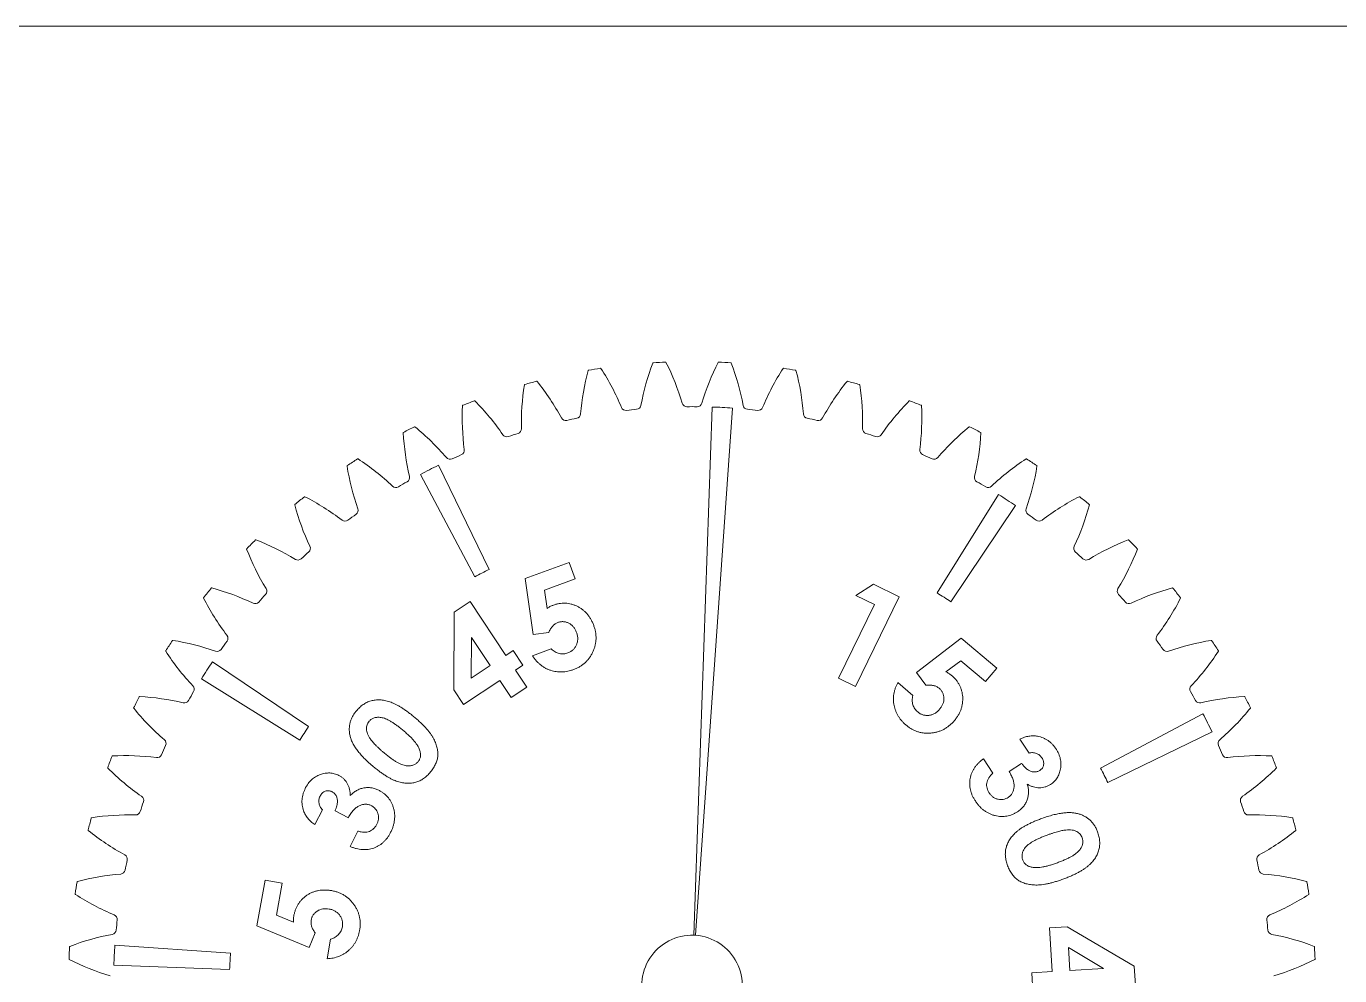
# Model space of a CAD drawing. Header units: millimetres. Extents: x 0 to 270, y 0 to 208.
# Drawn here: x 114.3 to 197.2, y 148.2 to 208.1 of the extents above; entities that cross this region are included whole.
import ezdxf

# ---------------------------------------------------------------- set-up
doc = ezdxf.new("R2010")
doc.units = ezdxf.units.MM

msp = doc.modelspace()

# ---------------------------------------------------------------- linework, layer by layer
at = {"color": 7, "linetype": 'Continuous', "lineweight": 0}
msp.add_line((8.38, 208.079), (270, 208.079), dxfattribs=at)
at = {"color": 7, "linetype": 'Continuous', "lineweight": 15}
for p, q in [((156.406, 150.725), (157.57, 184.055)), ((156.516, 150.719), (158.843, 183.988)), ((143.49, 173.806), (140.283, 180.381)), ((142.582, 173.343), (139.147, 179.802)), ((171.774, 172.323), (175.65, 178.527)), ((172.629, 171.768), (176.719, 177.833)), ((145.767, 173.234), (148.532, 174.252)), ((148.532, 174.252), (148.914, 173.216)), ((146.26, 169.692), (145.767, 173.234)), ((148.914, 173.216), (146.987, 172.508)), ((146.987, 172.508), (147.143, 171.343)), ((166.637, 172.164), (167.758, 172.874)), ((167.758, 172.874), (169.374, 172.085)), ((141.279, 171.118), (142.283, 171.783)), ((142.283, 171.783), (144.531, 168.385)), ((169.374, 172.085), (166.607, 166.413)), ((167.806, 171.594), (166.637, 172.164)), ((141.246, 166.211), (141.279, 171.118)), ((165.535, 166.936), (167.806, 171.594)), ((142.379, 169.503), (142.344, 166.937)), ((143.549, 167.735), (142.379, 169.503)), ((147.251, 169.825), (146.26, 169.692)), ((170.459, 167.294), (173.289, 169.466)), ((173.289, 169.466), (175.536, 167.567)), ((144.531, 168.385), (145.001, 168.696)), ((145.001, 168.696), (145.616, 167.768)), ((146.225, 168.354), (147.405, 168.788)), ((132.079, 163.886), (126.014, 167.977)), ((142.344, 166.937), (143.549, 167.735)), ((145.616, 167.768), (145.146, 167.457)), ((173.26, 168.049), (172.328, 167.342)), ((174.825, 166.726), (173.26, 168.049)), ((175.536, 167.567), (174.825, 166.726)), ((131.523, 163.031), (125.32, 166.907)), ((144.165, 166.806), (141.861, 165.283)), ((144.881, 165.723), (144.165, 166.806)), ((145.146, 167.457), (145.863, 166.374)), ((166.607, 166.413), (165.535, 166.936)), ((171.063, 166.499), (170.459, 167.294)), ((141.861, 165.283), (141.246, 166.211)), ((145.863, 166.374), (144.881, 165.723)), ((169.28, 166.664), (170.238, 165.855)), ((182.086, 161.265), (188.545, 164.699)), ((182.549, 160.357), (189.123, 163.564)), ((177.573, 162.216), (176.993, 163.098)), ((174.693, 161.863), (175.29, 160.955)), ((176.316, 161.049), (177.103, 161.566)), ((132.956, 158.647), (132.483, 157.704)), ((134.596, 158.142), (133.755, 158.565)), ((134.702, 156.329), (135.191, 157.301)), ((128.819, 151.312), (129.341, 154.207)), ((129.341, 154.207), (130.425, 154.012)), ((130.425, 154.012), (130.061, 151.995)), ((130.061, 151.995), (131.14, 151.542)), ((132.116, 149.948), (128.819, 151.312)), ((178.867, 151.186), (179.979, 151.255)), ((179.035, 148.43), (178.867, 151.186)), ((179.979, 151.255), (184.212, 148.773)), ((127.156, 149.59), (119.859, 150.1)), ((132.502, 150.868), (132.116, 149.948)), ((133.251, 149.241), (133.473, 150.475)), ((182.263, 148.628), (180.059, 149.941)), ((180.059, 149.941), (180.146, 148.499)), ((127.103, 148.571), (119.792, 148.827)), ((180.146, 148.499), (182.263, 148.628)), ((184.212, 148.773), (184.286, 147.571)), ((177.738, 148.351), (179.035, 148.43)), ((177.811, 147.176), (177.738, 148.351))]:
    msp.add_line(p, q, dxfattribs=at)
for centre, radius, start, end in [((168.052, 181.369), 15.24, 159.0033, 169.45776), ((153.848, 186.82), 0.0254, 93.56626, 159.0033), ((156.295, 147.552), 39.37, 92.43374, 93.56626), ((154.624, 186.861), 0.0254, 26.9967, 92.43374), ((141.067, 179.955), 15.24, 16.54224, 26.9967), ((171.522, 179.955), 15.24, 153.0033, 163.45776), ((157.966, 186.861), 0.0254, 87.56626, 153.0033), ((156.295, 147.552), 39.37, 86.43374, 87.56626), ((158.742, 186.82), 0.0254, 20.9967, 86.43374), ((144.538, 181.369), 15.24, 10.54224, 20.9967), ((164.453, 182.412), 15.24, 165.0033, 175.45776), ((149.756, 186.349), 0.0254, 99.56626, 165.0033), ((156.295, 147.552), 39.37, 98.43374, 99.56626), ((150.524, 186.471), 0.0254, 32.9967, 98.43374), ((137.764, 178.185), 15.24, 22.54224, 32.9967), ((174.826, 178.185), 15.24, 147.0033, 157.45776), ((162.065, 186.471), 0.0254, 81.56626, 147.0033), ((156.295, 147.552), 39.37, 80.43374, 81.56626), ((162.833, 186.349), 0.0254, 14.9967, 80.43374), ((148.137, 182.412), 15.24, 4.54224, 14.9967), ((160.764, 183.074), 15.24, 171.0033, 181.45776), ((145.737, 185.453), 0.0254, 105.56626, 171.0033), ((156.295, 147.552), 39.37, 104.43374, 105.56626), ((146.488, 185.655), 0.0254, 38.9967, 104.43374), ((134.663, 176.081), 15.24, 28.54224, 38.9967), ((177.926, 176.081), 15.24, 141.0033, 151.45776), ((166.102, 185.655), 0.0254, 75.56626, 141.0033), ((156.295, 147.552), 39.37, 74.43374, 75.56626), ((166.853, 185.453), 0.0254, 8.9967, 74.43374), ((151.826, 183.074), 15.24, 358.54224, 8.9967), ((157.026, 183.347), 15.24, 177.0033, 187.45776), ((141.833, 184.142), 0.0254, 111.56626, 177.0033), ((156.295, 147.552), 39.37, 110.43374, 111.56626), ((142.559, 184.421), 0.0254, 44.9967, 110.43374), ((131.8, 173.663), 15.24, 34.54224, 44.9967), ((152.769, 184.213), 0.305, 275.49279, 349.45776), ((155.969, 184.38), 0.305, 196.54224, 270.50721), ((156.621, 184.38), 0.305, 269.49279, 343.45776), ((159.82, 184.213), 0.305, 190.54224, 264.50721), ((180.79, 173.663), 15.24, 135.0033, 145.45776), ((170.031, 184.421), 0.0254, 69.56626, 135.0033), ((156.295, 147.552), 39.37, 68.43374, 69.56626), ((155.563, 183.347), 15.24, 352.54224, 2.9967), ((170.757, 184.142), 0.0254, 2.9967, 68.43374), ((148.319, 183.508), 0.305, 208.54224, 282.50721), ((156.295, 147.552), 36.525, 101.49279, 102.50721), ((148.957, 183.643), 0.305, 281.49279, 355.45776), ((152.121, 184.145), 0.305, 202.54224, 276.50721), ((156.295, 147.552), 36.525, 95.49279, 96.50721), ((156.295, 147.552), 36.525, 89.49279, 90.50721), ((156.295, 147.552), 36.525, 86, 88), ((156.295, 147.552), 36.525, 83.49279, 84.50721), ((160.469, 184.145), 0.305, 263.49279, 337.45776), ((163.633, 183.643), 0.305, 184.54224, 258.50721), ((156.295, 147.552), 36.525, 77.49279, 78.50721), ((164.271, 183.508), 0.305, 257.49279, 331.45776), ((138.087, 182.43), 0.0254, 117.56626, 183.0033), ((156.295, 147.552), 39.37, 116.43374, 117.56626), ((138.78, 182.783), 0.0254, 50.9967, 116.43374), ((129.205, 170.96), 15.24, 40.54224, 50.9967), ((145.224, 182.679), 0.305, 287.49279, 1.45776), ((167.365, 182.679), 0.305, 178.54224, 252.50721), ((183.385, 170.96), 15.24, 129.0033, 139.45776), ((173.81, 182.783), 0.0254, 63.56626, 129.0033), ((156.295, 147.552), 39.37, 62.43374, 63.56626), ((174.503, 182.43), 0.0254, 356.9967, 62.43374), ((153.281, 183.227), 15.24, 183.0033, 193.45776), ((144.604, 182.477), 0.305, 214.54224, 288.50721), ((156.295, 147.552), 36.525, 107.49279, 108.50721), ((156.295, 147.552), 36.525, 71.49279, 72.50721), ((167.986, 182.477), 0.305, 251.49279, 325.45776), ((159.309, 183.227), 15.24, 346.54224, 356.9967), ((156.295, 147.552), 39.37, 122.43374, 123.56626), ((135.193, 180.759), 0.0254, 56.9967, 122.43374), ((126.906, 168), 15.24, 46.54224, 56.9967), ((141.017, 181.064), 0.305, 220.54224, 294.50721), ((156.295, 147.552), 36.525, 113.49279, 114.50721), ((141.613, 181.329), 0.305, 293.49279, 7.45776), ((170.977, 181.329), 0.305, 172.54224, 246.50721), ((156.295, 147.552), 36.525, 65.49279, 66.50721), ((171.572, 181.064), 0.305, 245.49279, 319.45776), ((185.684, 168), 15.24, 123.0033, 133.45776), ((177.396, 180.759), 0.0254, 57.56626, 123.0033), ((156.295, 147.552), 39.37, 56.43374, 57.56626), ((134.541, 180.336), 0.0254, 123.56626, 189.0033), ((149.568, 182.717), 15.24, 189.0033, 199.45776), ((156.295, 147.552), 36.525, 116, 118), ((163.021, 182.717), 15.24, 340.54224, 350.9967), ((178.049, 180.336), 0.0254, 350.9967, 56.43374), ((156.295, 147.552), 36.525, 119.49279, 120.50721), ((138.163, 179.609), 0.305, 299.49279, 13.45776), ((174.427, 179.609), 0.305, 166.54224, 240.50721), ((156.295, 147.552), 36.525, 59.49279, 60.50721), ((156.295, 147.552), 39.37, 128.43374, 129.56626), ((131.838, 178.372), 0.0254, 62.9967, 128.43374), ((124.93, 164.816), 15.24, 52.54224, 62.9967), ((137.598, 179.283), 0.305, 226.54224, 300.50721), ((174.991, 179.283), 0.305, 239.49279, 313.45776), ((156.295, 147.552), 36.525, 56, 58), ((187.66, 164.816), 15.24, 117.0033, 127.45776), ((180.752, 178.372), 0.0254, 51.56626, 117.0033), ((156.295, 147.552), 39.37, 50.43374, 51.56626), ((131.234, 177.882), 0.0254, 129.56626, 195.0033), ((145.929, 181.821), 15.24, 195.0033, 205.45776), ((134.911, 177.539), 0.305, 305.49279, 19.45776), ((177.678, 177.539), 0.305, 160.54224, 234.50721), ((166.66, 181.821), 15.24, 334.54224, 344.9967), ((181.356, 177.882), 0.0254, 344.9967, 50.43374), ((134.384, 177.155), 0.305, 232.54224, 306.50721), ((156.295, 147.552), 36.525, 125.49279, 126.50721), ((156.295, 147.552), 36.525, 53.49279, 54.50721), ((178.206, 177.155), 0.305, 233.49279, 307.45776), ((128.2, 175.096), 0.0254, 135.56626, 201.0033), ((142.404, 180.55), 15.24, 201.0033, 211.45776), ((156.295, 147.552), 39.37, 134.43374, 135.56626), ((128.75, 175.646), 0.0254, 68.9967, 134.43374), ((123.297, 161.443), 15.24, 58.54224, 68.9967), ((131.894, 175.139), 0.305, 311.49279, 25.45776), ((180.696, 175.139), 0.305, 154.54224, 228.50721), ((189.293, 161.443), 15.24, 111.0033, 121.45776), ((170.186, 180.55), 15.24, 328.54224, 338.9967), ((183.839, 175.646), 0.0254, 45.56626, 111.0033), ((156.295, 147.552), 39.37, 44.43374, 45.56626), ((184.389, 175.096), 0.0254, 338.9967, 44.43374), ((131.409, 174.703), 0.305, 238.54224, 312.50721), ((156.295, 147.552), 36.525, 131.49279, 132.50721), ((156.295, 147.552), 36.525, 47.49279, 48.50721), ((181.18, 174.703), 0.305, 227.49279, 301.45776), ((156.295, 147.552), 29.21, 116, 118), ((156.295, 147.552), 39.37, 140.43374, 141.56626), ((125.965, 172.613), 0.0254, 74.9967, 140.43374), ((122.026, 157.917), 15.24, 64.54224, 74.9967), ((129.144, 172.437), 0.305, 317.49279, 31.45776), ((183.446, 172.437), 0.305, 148.54224, 222.50721), ((190.564, 157.917), 15.24, 105.0033, 115.45776), ((186.625, 172.613), 0.0254, 39.56626, 105.0033), ((156.295, 147.552), 39.37, 38.43374, 39.56626), ((125.475, 172.009), 0.0254, 141.56626, 207.0033), ((139.031, 178.917), 15.24, 207.0033, 217.45776), ((128.708, 171.953), 0.305, 244.54224, 318.50721), ((156.295, 147.552), 36.525, 137.49279, 138.50721), ((156.295, 147.552), 29.21, 56, 58), ((156.295, 147.552), 36.525, 41.49279, 42.50721), ((183.882, 171.953), 0.305, 221.49279, 295.45776), ((173.559, 178.917), 15.24, 322.54224, 332.9967), ((187.115, 172.009), 0.0254, 332.9967, 38.43374), ((156.295, 147.552), 39.37, 146.43374, 147.56626), ((123.511, 169.306), 0.0254, 80.9967, 146.43374), ((121.13, 154.278), 15.24, 70.54224, 80.9967), ((156.295, 147.552), 36.525, 143.49279, 144.50721), ((126.692, 169.463), 0.305, 323.49279, 37.45776), ((185.898, 169.463), 0.305, 142.54224, 216.50721), ((156.295, 147.552), 36.525, 35.49279, 36.50721), ((191.46, 154.278), 15.24, 99.0033, 109.45776), ((189.079, 169.306), 0.0254, 33.56626, 99.0033), ((156.295, 147.552), 39.37, 32.43374, 33.56626), ((123.088, 168.653), 0.0254, 147.56626, 213.0033), ((135.847, 176.941), 15.24, 213.0033, 223.45776), ((126.308, 168.935), 0.305, 250.54224, 324.50721), ((186.281, 168.935), 0.305, 215.49279, 289.45776), ((176.743, 176.941), 15.24, 316.54224, 326.9967), ((189.502, 168.653), 0.0254, 326.9967, 32.43374), ((156.295, 147.552), 36.525, 146, 148), ((156.295, 147.552), 36.525, 149.49279, 150.50721), ((124.563, 166.249), 0.305, 329.49279, 43.45776), ((188.026, 166.249), 0.305, 136.54224, 210.50721), ((156.295, 147.552), 36.525, 29.49279, 30.50721), ((121.064, 165.067), 0.0254, 153.56626, 219.0033), ((156.295, 147.552), 39.37, 152.43374, 153.56626), ((132.887, 174.642), 15.24, 219.0033, 229.45776), ((121.417, 165.76), 0.0254, 86.9967, 152.43374), ((120.62, 150.566), 15.24, 76.54224, 86.9967), ((124.237, 165.684), 0.305, 256.54224, 330.50721), ((188.352, 165.684), 0.305, 209.49279, 283.45776), ((191.97, 150.566), 15.24, 93.0033, 103.45776), ((179.703, 174.642), 15.24, 310.54224, 320.9967), ((191.173, 165.76), 0.0254, 27.56626, 93.0033), ((156.295, 147.552), 39.37, 26.43374, 27.56626), ((191.526, 165.067), 0.0254, 320.9967, 26.43374), ((156.295, 147.552), 36.525, 26, 28), ((156.295, 147.552), 29.21, 146, 148), ((156.295, 147.552), 36.525, 155.49279, 156.50721), ((122.783, 162.829), 0.305, 335.49279, 49.45776), ((189.807, 162.829), 0.305, 130.54224, 204.50721), ((156.295, 147.552), 36.525, 23.49279, 24.50721), ((156.295, 147.552), 39.37, 158.43374, 159.56626), ((119.705, 162.014), 0.0254, 92.9967, 158.43374), ((120.5, 146.82), 15.24, 82.54224, 92.9967), ((122.518, 162.234), 0.305, 262.54224, 336.50721), ((190.072, 162.234), 0.305, 203.49279, 277.45776), ((192.09, 146.82), 15.24, 87.0033, 97.45776), ((192.885, 162.014), 0.0254, 21.56626, 87.0033), ((156.295, 147.552), 39.37, 20.43374, 21.56626), ((119.426, 161.288), 0.0254, 159.56626, 225.0033), ((130.184, 172.047), 15.24, 225.0033, 235.45776), ((156.295, 147.552), 29.21, 26, 28), ((182.406, 172.047), 15.24, 304.54224, 314.9967), ((193.164, 161.288), 0.0254, 314.9967, 20.43374), ((121.37, 159.243), 0.305, 341.49279, 55.45776), ((191.22, 159.243), 0.305, 124.54224, 198.50721), ((121.168, 158.623), 0.305, 268.54224, 342.50721), ((156.295, 147.552), 36.525, 161.49279, 162.50721), ((156.295, 147.552), 36.525, 17.49279, 18.50721), ((191.422, 158.623), 0.305, 197.49279, 271.45776), ((156.295, 147.552), 39.37, 164.43374, 165.56626), ((118.393, 158.11), 0.0254, 98.9967, 164.43374), ((120.773, 143.083), 15.24, 88.54224, 98.9967), ((191.817, 143.083), 15.24, 81.0033, 91.45776), ((194.196, 158.11), 0.0254, 15.56626, 81.0033), ((156.295, 147.552), 39.37, 14.43374, 15.56626), ((118.192, 157.359), 0.0254, 165.56626, 231.0033), ((127.766, 169.184), 15.24, 231.0033, 241.45776), ((184.823, 169.184), 15.24, 298.54224, 308.9967), ((194.398, 157.359), 0.0254, 308.9967, 14.43374), ((120.339, 155.528), 0.305, 347.49279, 61.45776), ((156.295, 147.552), 36.525, 167.49279, 168.50721), ((192.251, 155.528), 0.305, 118.54224, 192.50721), ((156.295, 147.552), 36.525, 11.49279, 12.50721), ((121.434, 139.394), 15.24, 94.54224, 104.9967), ((120.203, 154.89), 0.305, 274.54224, 348.50721), ((192.386, 154.89), 0.305, 191.49279, 265.45776), ((191.155, 139.394), 15.24, 75.0033, 85.45776), ((156.295, 147.552), 39.37, 170.43374, 171.56626), ((117.497, 154.091), 0.0254, 104.9967, 170.43374), ((195.092, 154.091), 0.0254, 9.56626, 75.0033), ((156.295, 147.552), 39.37, 8.43374, 9.56626), ((117.376, 153.322), 0.0254, 171.56626, 237.0033), ((125.661, 166.083), 15.24, 237.0033, 247.45776), ((186.928, 166.083), 15.24, 292.54224, 302.9967), ((195.214, 153.322), 0.0254, 302.9967, 8.43374), ((119.702, 151.726), 0.305, 353.49279, 67.45776), ((192.888, 151.726), 0.305, 112.54224, 186.50721), ((119.634, 151.077), 0.305, 280.54224, 354.50721), ((156.295, 147.552), 36.525, 173.49279, 174.50721), ((156.295, 147.552), 36.525, 5.49279, 6.50721), ((192.956, 151.077), 0.305, 185.49279, 259.45776), ((122.478, 135.795), 15.24, 100.54224, 110.9967), ((156.295, 147.552), 36.525, 176, 178), ((156.295, 147.552), 3.175, 88, 206), ((156.295, 147.552), 3.175, 86, 88), ((156.295, 147.552), 3.175, 328, 86), ((190.112, 135.795), 15.24, 69.0033, 79.45776), ((156.295, 147.552), 39.37, 176.43374, 177.56626), ((117.026, 149.999), 0.0254, 110.9967, 176.43374), ((156.295, 147.552), 29.21, 176, 178), ((195.563, 149.999), 0.0254, 3.56626, 69.0033), ((156.295, 147.552), 39.37, 2.43374, 3.56626), ((116.986, 149.223), 0.0254, 177.56626, 243.0033), ((123.892, 162.779), 15.24, 243.0033, 253.45776), ((188.697, 162.779), 15.24, 286.54224, 296.9967), ((195.604, 149.223), 0.0254, 296.9967, 2.43374)]:
    msp.add_arc(centre, radius, start, end, dxfattribs=at)
for points, knots in [([(147.503, 171.541), (147.569, 171.564), (147.699, 171.608), (147.898, 171.651), (148.094, 171.675), (148.288, 171.677), (148.48, 171.66), (148.67, 171.622), (148.857, 171.564), (149.041, 171.486), (149.216, 171.39), (149.381, 171.279), (149.531, 171.15), (149.671, 171.007), (149.795, 170.847), (149.906, 170.671), (150.007, 170.481), (150.06, 170.346), (150.086, 170.277)], [0, 0, 0, 0, 0.065081, 0.128044, 0.189092, 0.248867, 0.308377, 0.368278, 0.42865, 0.490982, 0.553374, 0.614853, 0.676072, 0.737578, 0.800199, 0.864645, 0.931063, 1, 1, 1, 1]), ([(147.143, 171.343), (147.172, 171.365), (147.231, 171.407), (147.323, 171.458), (147.412, 171.505), (147.473, 171.529), (147.503, 171.541)], [0, 0, 0, 0, 0.2662694, 0.5224032, 0.7665055, 1, 1, 1, 1]), ([(147.829, 170.457), (147.799, 170.445), (147.738, 170.419), (147.653, 170.368), (147.573, 170.305), (147.498, 170.231), (147.428, 170.145), (147.361, 170.05), (147.303, 169.942), (147.269, 169.865), (147.251, 169.825)], [0, 0, 0, 0, 0.111747, 0.222906, 0.338042, 0.457433, 0.582118, 0.71319, 0.851826, 1, 1, 1, 1]), ([(149.003, 169.828), (148.99, 169.861), (148.964, 169.926), (148.919, 170.018), (148.866, 170.102), (148.807, 170.178), (148.743, 170.249), (148.673, 170.311), (148.596, 170.365), (148.515, 170.412), (148.43, 170.45), (148.345, 170.48), (148.259, 170.5), (148.173, 170.509), (148.087, 170.513), (148, 170.503), (147.914, 170.486), (147.857, 170.467), (147.829, 170.457)], [0, 0, 0, 0, 0.071613, 0.141027, 0.206938, 0.271656, 0.335577, 0.397788, 0.460932, 0.524163, 0.587302, 0.647327, 0.706022, 0.764698, 0.82191, 0.880098, 0.939604, 1, 1, 1, 1]), ([(150.086, 170.277), (150.11, 170.206), (150.158, 170.065), (150.206, 169.852), (150.232, 169.639), (150.235, 169.428), (150.218, 169.219), (150.181, 169.011), (150.119, 168.805), (150.038, 168.604), (149.939, 168.411), (149.824, 168.231), (149.694, 168.066), (149.548, 167.92), (149.389, 167.785), (149.214, 167.669), (149.024, 167.568), (148.89, 167.514), (148.821, 167.487)], [0, 0, 0, 0, 0.065992, 0.129981, 0.192405, 0.25378, 0.314857, 0.376445, 0.439166, 0.503116, 0.566983, 0.629472, 0.690356, 0.751004, 0.811522, 0.872762, 0.935395, 1, 1, 1, 1]), ([(148.462, 168.54), (148.492, 168.552), (148.552, 168.575), (148.636, 168.621), (148.712, 168.674), (148.782, 168.734), (148.847, 168.8), (148.905, 168.874), (148.956, 168.955), (148.998, 169.042), (149.033, 169.134), (149.058, 169.229), (149.075, 169.325), (149.08, 169.423), (149.076, 169.522), (149.062, 169.623), (149.038, 169.726), (149.015, 169.793), (149.003, 169.828)], [0, 0, 0, 0, 0.062468, 0.123609, 0.182486, 0.241307, 0.300634, 0.360257, 0.421137, 0.48397, 0.547099, 0.609333, 0.671832, 0.734215, 0.797637, 0.862709, 0.929993, 1, 1, 1, 1]), ([(148.821, 167.487), (148.759, 167.466), (148.636, 167.423), (148.45, 167.378), (148.265, 167.348), (148.082, 167.333), (147.901, 167.337), (147.721, 167.353), (147.543, 167.387), (147.367, 167.438), (147.196, 167.501), (147.033, 167.581), (146.877, 167.674), (146.73, 167.782), (146.59, 167.904), (146.459, 168.04), (146.336, 168.191), (146.262, 168.299), (146.225, 168.354)], [0, 0, 0, 0, 0.066397, 0.130514, 0.193151, 0.254715, 0.315487, 0.37586, 0.436782, 0.498146, 0.559499, 0.620437, 0.681095, 0.742333, 0.804244, 0.867691, 0.932624, 1, 1, 1, 1]), ([(147.405, 168.788), (147.444, 168.752), (147.521, 168.684), (147.649, 168.601), (147.781, 168.539), (147.917, 168.498), (148.054, 168.476), (148.192, 168.478), (148.329, 168.497), (148.417, 168.525), (148.462, 168.54)], [0, 0, 0, 0, 0.1378894, 0.2698468, 0.3957049, 0.5189103, 0.6396542, 0.7583893, 0.8778579, 1, 1, 1, 1]), ([(172.328, 167.342), (172.36, 167.326), (172.424, 167.296), (172.514, 167.241), (172.598, 167.186), (172.65, 167.145), (172.675, 167.124)], [0, 0, 0, 0, 0.263065, 0.518458, 0.764036, 1, 1, 1, 1]), ([(172.675, 167.124), (172.727, 167.078), (172.83, 166.988), (172.965, 166.837), (173.082, 166.678), (173.18, 166.511), (173.259, 166.335), (173.321, 166.152), (173.363, 165.961), (173.385, 165.763), (173.389, 165.564), (173.374, 165.366), (173.337, 165.172), (173.28, 164.981), (173.204, 164.794), (173.106, 164.611), (172.991, 164.43), (172.899, 164.317), (172.852, 164.26)], [0, 0, 0, 0, 0.064984, 0.127759, 0.18863, 0.248767, 0.30828, 0.367977, 0.428761, 0.490909, 0.55345, 0.614582, 0.675822, 0.737308, 0.800144, 0.864234, 0.930648, 1, 1, 1, 1]), ([(169.808, 163.984), (169.758, 164.027), (169.661, 164.112), (169.53, 164.252), (169.413, 164.397), (169.311, 164.549), (169.222, 164.708), (169.15, 164.873), (169.091, 165.044), (169.048, 165.221), (169.02, 165.401), (169.009, 165.582), (169.012, 165.763), (169.033, 165.944), (169.07, 166.125), (169.124, 166.306), (169.193, 166.487), (169.25, 166.604), (169.28, 166.664)], [0, 0, 0, 0, 0.066437, 0.130695, 0.193196, 0.254636, 0.31544, 0.376262, 0.436967, 0.498282, 0.559852, 0.620819, 0.681248, 0.742478, 0.804578, 0.868028, 0.932723, 1, 1, 1, 1]), ([(170.238, 165.855), (170.226, 165.803), (170.205, 165.702), (170.197, 165.55), (170.205, 165.404), (170.238, 165.266), (170.289, 165.137), (170.357, 165.017), (170.442, 164.908), (170.51, 164.845), (170.544, 164.813)], [0, 0, 0, 0, 0.138714, 0.270859, 0.396438, 0.519327, 0.639751, 0.758412, 0.877708, 1, 1, 1, 1]), ([(171.896, 166.308), (171.87, 166.328), (171.819, 166.368), (171.732, 166.417), (171.638, 166.457), (171.536, 166.484), (171.428, 166.503), (171.313, 166.511), (171.19, 166.512), (171.106, 166.503), (171.063, 166.499)], [0, 0, 0, 0, 0.111652, 0.22305, 0.339084, 0.457685, 0.582515, 0.71307, 0.85191, 1, 1, 1, 1]), ([(171.928, 164.98), (171.971, 165.035), (172.054, 165.141), (172.14, 165.32), (172.189, 165.504), (172.196, 165.661), (172.187, 165.784), (172.17, 165.873), (172.144, 165.957), (172.112, 166.037), (172.07, 166.112), (172.02, 166.182), (171.963, 166.249), (171.919, 166.288), (171.896, 166.308)], [0, 0, 0, 0, 0.1407755, 0.2724342, 0.398374, 0.5247225, 0.5875856, 0.6478463, 0.707034, 0.765527, 0.8223787, 0.880245, 0.9392645, 1, 1, 1, 1]), ([(135.092, 164.872), (135.126, 164.911), (135.193, 164.988), (135.3, 165.094), (135.41, 165.191), (135.525, 165.276), (135.645, 165.35), (135.767, 165.416), (135.895, 165.47), (136.026, 165.514), (136.161, 165.547), (136.299, 165.569), (136.442, 165.578), (136.588, 165.576), (136.738, 165.562), (136.891, 165.537), (137.048, 165.501), (137.21, 165.452), (137.378, 165.391), (137.551, 165.312), (137.731, 165.218), (137.919, 165.108), (138.113, 164.983), (138.315, 164.841), (138.524, 164.684), (138.663, 164.57), (138.735, 164.512)], [0, 0, 0, 0, 0.037292, 0.073593, 0.10878, 0.143261, 0.176973, 0.210405, 0.243491, 0.276752, 0.310075, 0.343761, 0.377916, 0.413165, 0.449234, 0.486553, 0.525293, 0.565814, 0.608487, 0.654151, 0.703144, 0.75521, 0.811092, 0.870258, 0.933414, 1, 1, 1, 1]), ([(134.729, 163.199), (134.711, 163.274), (134.674, 163.422), (134.651, 163.647), (134.654, 163.866), (134.687, 164.08), (134.746, 164.288), (134.834, 164.49), (134.949, 164.687), (135.044, 164.809), (135.092, 164.872)], [0, 0, 0, 0, 0.130695, 0.255772, 0.37758, 0.497884, 0.617917, 0.740648, 0.866964, 1, 1, 1, 1]), ([(135.915, 164.226), (135.887, 164.19), (135.833, 164.119), (135.778, 163.997), (135.744, 163.867), (135.733, 163.729), (135.75, 163.58), (135.803, 163.422), (135.886, 163.254), (135.982, 163.11), (136.074, 162.988), (136.158, 162.889), (136.254, 162.784), (136.362, 162.674), (136.482, 162.559), (136.614, 162.438), (136.758, 162.313), (136.858, 162.229), (136.91, 162.185)], [0, 0, 0, 0, 0.053878, 0.10585, 0.158376, 0.212126, 0.269982, 0.334688, 0.408682, 0.492319, 0.539302, 0.59035, 0.646549, 0.707536, 0.773384, 0.844009, 0.919587, 1, 1, 1, 1]), ([(138.046, 163.661), (137.975, 163.718), (137.839, 163.829), (137.637, 163.98), (137.448, 164.112), (137.27, 164.223), (137.105, 164.315), (136.95, 164.385), (136.808, 164.435), (136.676, 164.466), (136.554, 164.478), (136.44, 164.481), (136.334, 164.468), (136.234, 164.446), (136.143, 164.409), (136.057, 164.362), (135.981, 164.299), (135.937, 164.251), (135.915, 164.226)], [0, 0, 0, 0, 0.112271, 0.215689, 0.309755, 0.395921, 0.473131, 0.542633, 0.603957, 0.658741, 0.708355, 0.755073, 0.798311, 0.839738, 0.879818, 0.919488, 0.959167, 1, 1, 1, 1]), ([(138.735, 164.512), (138.806, 164.452), (138.945, 164.335), (139.14, 164.157), (139.318, 163.984), (139.48, 163.815), (139.624, 163.65), (139.752, 163.489), (139.86, 163.331), (139.953, 163.178), (140.03, 163.028), (140.096, 162.881), (140.15, 162.736), (140.192, 162.594), (140.223, 162.454), (140.243, 162.318), (140.25, 162.183), (140.245, 162.051), (140.229, 161.92), (140.201, 161.79), (140.16, 161.661), (140.109, 161.533), (140.045, 161.405), (139.971, 161.277), (139.885, 161.149), (139.819, 161.068), (139.786, 161.027)], [0, 0, 0, 0, 0.067607, 0.131551, 0.191629, 0.24792, 0.301068, 0.350639, 0.396751, 0.439905, 0.480561, 0.519396, 0.556576, 0.592553, 0.626889, 0.660298, 0.692584, 0.724508, 0.756318, 0.788262, 0.820795, 0.854135, 0.888705, 0.924452, 0.961406, 1, 1, 1, 1]), ([(172.852, 164.26), (172.802, 164.204), (172.704, 164.093), (172.541, 163.947), (172.37, 163.82), (172.189, 163.712), (171.999, 163.624), (171.8, 163.555), (171.591, 163.507), (171.377, 163.478), (171.16, 163.469), (170.948, 163.48), (170.741, 163.512), (170.541, 163.566), (170.347, 163.639), (170.16, 163.734), (169.977, 163.847), (169.865, 163.938), (169.808, 163.984)], [0, 0, 0, 0, 0.066069, 0.13005, 0.192267, 0.253558, 0.314878, 0.376526, 0.439029, 0.503093, 0.567005, 0.62946, 0.690305, 0.750997, 0.81127, 0.872729, 0.935313, 1, 1, 1, 1]), ([(170.544, 164.813), (170.57, 164.793), (170.619, 164.752), (170.701, 164.703), (170.784, 164.662), (170.87, 164.63), (170.959, 164.607), (171.051, 164.594), (171.146, 164.59), (171.243, 164.595), (171.34, 164.611), (171.435, 164.635), (171.526, 164.668), (171.614, 164.711), (171.698, 164.765), (171.779, 164.827), (171.857, 164.898), (171.904, 164.952), (171.928, 164.98)], [0, 0, 0, 0, 0.0628794, 0.123381, 0.1825398, 0.2409329, 0.2999506, 0.3593063, 0.4197804, 0.4827393, 0.5463723, 0.6087567, 0.6704965, 0.7333069, 0.7971857, 0.861858, 0.9294738, 1, 1, 1, 1]), ([(139.097, 162.419), (139.079, 162.464), (139.04, 162.559), (138.96, 162.699), (138.86, 162.846), (138.739, 162.999), (138.595, 163.156), (138.432, 163.32), (138.247, 163.49), (138.115, 163.602), (138.046, 163.661)], [0, 0, 0, 0, 0.0886082, 0.1865171, 0.2946294, 0.4129139, 0.5420344, 0.6829644, 0.8353159, 1, 1, 1, 1]), ([(136.191, 161.353), (136.093, 161.435), (135.904, 161.594), (135.644, 161.84), (135.415, 162.079), (135.216, 162.313), (135.046, 162.541), (134.909, 162.763), (134.801, 162.98), (134.753, 163.128), (134.729, 163.199)], [0, 0, 0, 0, 0.160985, 0.310433, 0.449175, 0.577764, 0.69623, 0.805205, 0.906103, 1, 1, 1, 1]), ([(176.993, 163.098), (177.041, 163.12), (177.135, 163.163), (177.278, 163.215), (177.419, 163.257), (177.56, 163.286), (177.699, 163.302), (177.836, 163.307), (177.971, 163.301), (178.06, 163.286), (178.104, 163.278)], [0, 0, 0, 0, 0.138063, 0.27041, 0.39861, 0.523367, 0.645318, 0.764469, 0.88269, 1, 1, 1, 1]), ([(178.104, 163.278), (178.165, 163.265), (178.285, 163.24), (178.456, 163.177), (178.619, 163.102), (178.771, 163.009), (178.914, 162.899), (179.047, 162.772), (179.172, 162.63), (179.245, 162.525), (179.282, 162.472)], [0, 0, 0, 0, 0.126527, 0.249584, 0.371421, 0.492205, 0.614491, 0.739177, 0.866902, 1, 1, 1, 1]), ([(136.91, 162.185), (136.978, 162.13), (137.109, 162.023), (137.303, 161.877), (137.487, 161.753), (137.659, 161.646), (137.82, 161.56), (137.97, 161.492), (138.11, 161.445), (138.24, 161.418), (138.36, 161.407), (138.472, 161.409), (138.577, 161.422), (138.675, 161.449), (138.767, 161.487), (138.852, 161.537), (138.929, 161.601), (138.974, 161.65), (138.996, 161.676)], [0, 0, 0, 0, 0.110587, 0.212129, 0.304986, 0.389356, 0.465943, 0.534831, 0.596415, 0.650737, 0.700883, 0.74724, 0.791695, 0.833642, 0.875028, 0.916066, 0.957186, 1, 1, 1, 1]), ([(138.996, 161.676), (139.017, 161.701), (139.056, 161.752), (139.1, 161.836), (139.133, 161.923), (139.151, 162.016), (139.157, 162.112), (139.151, 162.211), (139.13, 162.315), (139.108, 162.383), (139.097, 162.419)], [0, 0, 0, 0, 0.124598, 0.242908, 0.360605, 0.47911, 0.599813, 0.725592, 0.858536, 1, 1, 1, 1]), ([(174.182, 159.196), (174.145, 159.254), (174.074, 159.368), (173.987, 159.545), (173.917, 159.722), (173.867, 159.9), (173.835, 160.08), (173.822, 160.259), (173.826, 160.44), (173.852, 160.62), (173.893, 160.797), (173.954, 160.969), (174.033, 161.134), (174.129, 161.294), (174.244, 161.447), (174.377, 161.593), (174.526, 161.733), (174.636, 161.819), (174.693, 161.863)], [0, 0, 0, 0, 0.067748, 0.132537, 0.194834, 0.255906, 0.31523, 0.374559, 0.433757, 0.493483, 0.553509, 0.613427, 0.673416, 0.734442, 0.797309, 0.862061, 0.929484, 1, 1, 1, 1]), ([(178.382, 161.921), (178.359, 161.952), (178.314, 162.014), (178.23, 162.091), (178.134, 162.156), (178.027, 162.202), (177.915, 162.234), (177.8, 162.249), (177.685, 162.243), (177.611, 162.225), (177.573, 162.216)], [0, 0, 0, 0, 0.125404, 0.248172, 0.371461, 0.499021, 0.626538, 0.75032, 0.873329, 1, 1, 1, 1]), ([(178.254, 161.122), (178.284, 161.145), (178.343, 161.189), (178.414, 161.273), (178.464, 161.369), (178.493, 161.475), (178.501, 161.587), (178.486, 161.701), (178.446, 161.814), (178.404, 161.885), (178.382, 161.921)], [0, 0, 0, 0, 0.12542, 0.243241, 0.360668, 0.480883, 0.604762, 0.72944, 0.858871, 1, 1, 1, 1]), ([(179.282, 162.472), (179.313, 162.422), (179.374, 162.325), (179.448, 162.173), (179.507, 162.02), (179.549, 161.865), (179.576, 161.708), (179.588, 161.549), (179.583, 161.388), (179.562, 161.228), (179.527, 161.071), (179.482, 160.922), (179.419, 160.784), (179.348, 160.654), (179.262, 160.534), (179.163, 160.426), (179.054, 160.323), (178.971, 160.266), (178.929, 160.237)], [0, 0, 0, 0, 0.069233, 0.136392, 0.201381, 0.264796, 0.327811, 0.391015, 0.45454, 0.519502, 0.583599, 0.645312, 0.705078, 0.764007, 0.822142, 0.880226, 0.939276, 1, 1, 1, 1]), ([(131.88, 160), (131.908, 160.051), (131.961, 160.152), (132.056, 160.292), (132.159, 160.42), (132.272, 160.534), (132.395, 160.636), (132.526, 160.726), (132.668, 160.802), (132.818, 160.864), (132.971, 160.912), (133.122, 160.947), (133.273, 160.962), (133.422, 160.965), (133.568, 160.951), (133.712, 160.919), (133.855, 160.876), (133.946, 160.833), (133.992, 160.811)], [0, 0, 0, 0, 0.069233, 0.136392, 0.201381, 0.264796, 0.327811, 0.391015, 0.45454, 0.519502, 0.583599, 0.645312, 0.705078, 0.764007, 0.822142, 0.880226, 0.939276, 1, 1, 1, 1]), ([(139.786, 161.027), (139.751, 160.987), (139.683, 160.907), (139.574, 160.798), (139.462, 160.7), (139.347, 160.612), (139.229, 160.535), (139.108, 160.471), (138.984, 160.417), (138.856, 160.374), (138.724, 160.343), (138.589, 160.321), (138.45, 160.312), (138.308, 160.312), (138.162, 160.324), (138.013, 160.347), (137.859, 160.381), (137.701, 160.426), (137.537, 160.484), (137.366, 160.558), (137.188, 160.65), (137.003, 160.759), (136.811, 160.884), (136.61, 161.024), (136.402, 161.182), (136.263, 161.294), (136.191, 161.353)], [0, 0, 0, 0, 0.038977, 0.076316, 0.112519, 0.147745, 0.181868, 0.215115, 0.247983, 0.280733, 0.313621, 0.346795, 0.380582, 0.415069, 0.450597, 0.487366, 0.525765, 0.565331, 0.607441, 0.652711, 0.701394, 0.75367, 0.809557, 0.869144, 0.932651, 1, 1, 1, 1]), ([(175.29, 160.955), (175.238, 160.905), (175.14, 160.811), (175.023, 160.654), (174.943, 160.495), (174.898, 160.332), (174.891, 160.17), (174.913, 160.009), (174.969, 159.849), (175.027, 159.751), (175.058, 159.7)], [0, 0, 0, 0, 0.151963, 0.288514, 0.413084, 0.530378, 0.643763, 0.756446, 0.874599, 1, 1, 1, 1]), ([(176.257, 159.422), (176.283, 159.441), (176.335, 159.477), (176.404, 159.542), (176.464, 159.614), (176.514, 159.692), (176.556, 159.778), (176.588, 159.869), (176.612, 159.968), (176.625, 160.073), (176.629, 160.183), (176.621, 160.297), (176.6, 160.415), (176.567, 160.536), (176.523, 160.66), (176.465, 160.787), (176.396, 160.918), (176.343, 161.005), (176.316, 161.049)], [0, 0, 0, 0, 0.052786, 0.1045823, 0.1556409, 0.2067641, 0.2581728, 0.3119955, 0.3674446, 0.4257503, 0.4861438, 0.5492356, 0.6143727, 0.6835352, 0.7558457, 0.8325883, 0.913879, 1, 1, 1, 1]), ([(177.103, 161.566), (177.142, 161.517), (177.215, 161.426), (177.325, 161.306), (177.428, 161.211), (177.526, 161.14), (177.621, 161.09), (177.716, 161.054), (177.812, 161.032), (177.908, 161.024), (178.002, 161.027), (178.092, 161.047), (178.177, 161.076), (178.228, 161.107), (178.254, 161.122)], [0, 0, 0, 0, 0.136763, 0.25549, 0.356791, 0.442837, 0.519799, 0.592575, 0.664271, 0.734371, 0.803449, 0.869603, 0.934807, 1, 1, 1, 1]), ([(133.992, 160.811), (134.047, 160.78), (134.156, 160.72), (134.299, 160.601), (134.425, 160.464), (134.53, 160.308), (134.612, 160.135), (134.672, 159.946), (134.706, 159.743), (134.709, 159.603), (134.71, 159.532)], [0, 0, 0, 0, 0.121606, 0.240667, 0.359329, 0.479998, 0.60303, 0.729362, 0.861016, 1, 1, 1, 1]), ([(177.462, 160.255), (177.474, 160.212), (177.497, 160.126), (177.522, 159.998), (177.535, 159.871), (177.541, 159.747), (177.535, 159.624), (177.518, 159.503), (177.493, 159.384), (177.456, 159.268), (177.411, 159.155), (177.358, 159.047), (177.294, 158.946), (177.223, 158.848), (177.142, 158.756), (177.053, 158.669), (176.955, 158.589), (176.884, 158.54), (176.849, 158.515)], [0, 0, 0, 0, 0.067861, 0.133549, 0.197287, 0.259507, 0.321166, 0.382718, 0.44335, 0.50476, 0.566083, 0.626417, 0.686478, 0.746897, 0.808422, 0.870642, 0.934405, 1, 1, 1, 1]), ([(178.929, 160.237), (178.875, 160.205), (178.768, 160.141), (178.593, 160.076), (178.412, 160.036), (178.224, 160.023), (178.033, 160.039), (177.84, 160.081), (177.647, 160.153), (177.525, 160.22), (177.462, 160.255)], [0, 0, 0, 0, 0.121606, 0.240667, 0.359329, 0.479998, 0.60303, 0.729362, 0.861016, 1, 1, 1, 1]), ([(131.771, 158.576), (131.751, 158.635), (131.714, 158.752), (131.683, 158.931), (131.666, 159.11), (131.67, 159.289), (131.694, 159.467), (131.738, 159.646), (131.798, 159.825), (131.853, 159.941), (131.88, 160)], [0, 0, 0, 0, 0.126527, 0.249584, 0.371421, 0.492205, 0.614491, 0.739177, 0.866902, 1, 1, 1, 1]), ([(132.807, 159.495), (132.792, 159.46), (132.761, 159.39), (132.736, 159.278), (132.728, 159.163), (132.741, 159.047), (132.77, 158.934), (132.814, 158.828), (132.877, 158.731), (132.93, 158.675), (132.956, 158.647)], [0, 0, 0, 0, 0.125404, 0.248172, 0.371461, 0.499021, 0.626538, 0.75032, 0.873329, 1, 1, 1, 1]), ([(133.563, 159.784), (133.528, 159.799), (133.461, 159.828), (133.352, 159.848), (133.244, 159.842), (133.138, 159.814), (133.037, 159.766), (132.946, 159.695), (132.868, 159.604), (132.828, 159.533), (132.807, 159.495)], [0, 0, 0, 0, 0.12542, 0.243241, 0.360668, 0.480883, 0.604762, 0.72944, 0.858871, 1, 1, 1, 1]), ([(133.755, 158.565), (133.777, 158.623), (133.82, 158.732), (133.868, 158.888), (133.899, 159.024), (133.912, 159.144), (133.907, 159.252), (133.891, 159.352), (133.863, 159.446), (133.821, 159.534), (133.771, 159.613), (133.709, 159.681), (133.641, 159.74), (133.589, 159.769), (133.563, 159.784)], [0, 0, 0, 0, 0.136763, 0.25549, 0.356791, 0.442837, 0.519799, 0.592575, 0.664271, 0.734371, 0.803449, 0.869603, 0.934807, 1, 1, 1, 1]), ([(134.71, 159.532), (134.742, 159.564), (134.804, 159.626), (134.903, 159.712), (135.006, 159.787), (135.111, 159.854), (135.22, 159.91), (135.333, 159.956), (135.449, 159.994), (135.568, 160.02), (135.688, 160.037), (135.808, 160.045), (135.928, 160.041), (136.048, 160.028), (136.168, 160.004), (136.288, 159.97), (136.407, 159.925), (136.484, 159.889), (136.524, 159.87)], [0, 0, 0, 0, 0.067861, 0.133549, 0.197287, 0.259507, 0.321166, 0.382718, 0.44335, 0.50476, 0.566083, 0.626417, 0.686478, 0.746897, 0.808422, 0.870642, 0.934405, 1, 1, 1, 1]), ([(136.524, 159.87), (136.58, 159.84), (136.69, 159.781), (136.842, 159.673), (136.98, 159.554), (137.103, 159.422), (137.211, 159.276), (137.305, 159.119), (137.382, 158.948), (137.446, 158.767), (137.491, 158.579), (137.52, 158.388), (137.526, 158.195), (137.513, 158.002), (137.483, 157.806), (137.43, 157.611), (137.36, 157.414), (137.299, 157.286), (137.267, 157.22)], [0, 0, 0, 0, 0.062061, 0.122305, 0.181324, 0.239664, 0.298098, 0.357655, 0.418233, 0.481169, 0.544423, 0.6069, 0.669174, 0.732084, 0.796004, 0.861716, 0.929273, 1, 1, 1, 1]), ([(175.058, 159.7), (175.075, 159.674), (175.11, 159.624), (175.169, 159.555), (175.232, 159.493), (175.3, 159.439), (175.372, 159.393), (175.448, 159.354), (175.529, 159.324), (175.639, 159.293), (175.78, 159.276), (175.948, 159.288), (176.11, 159.337), (176.207, 159.394), (176.257, 159.422)], [0, 0, 0, 0, 0.068052, 0.133665, 0.197859, 0.260663, 0.322089, 0.383936, 0.446493, 0.509891, 0.634696, 0.754685, 0.874385, 1, 1, 1, 1]), ([(132.483, 157.704), (132.44, 157.735), (132.355, 157.795), (132.238, 157.892), (132.132, 157.994), (132.036, 158.101), (131.953, 158.213), (131.88, 158.329), (131.817, 158.45), (131.786, 158.534), (131.771, 158.576)], [0, 0, 0, 0, 0.138063, 0.27041, 0.39861, 0.523367, 0.645318, 0.764469, 0.88269, 1, 1, 1, 1]), ([(136.033, 158.905), (136.004, 158.918), (135.947, 158.945), (135.856, 158.972), (135.764, 158.988), (135.671, 158.992), (135.577, 158.986), (135.481, 158.968), (135.384, 158.939), (135.286, 158.898), (135.189, 158.846), (135.094, 158.782), (135.002, 158.706), (134.914, 158.616), (134.829, 158.516), (134.748, 158.402), (134.669, 158.277), (134.62, 158.188), (134.596, 158.142)], [0, 0, 0, 0, 0.052786, 0.1045823, 0.1556409, 0.2067641, 0.2581728, 0.3119955, 0.3674446, 0.4257503, 0.4861438, 0.5492356, 0.6143727, 0.6835352, 0.7558457, 0.8325883, 0.913879, 1, 1, 1, 1]), ([(136.393, 157.727), (136.406, 157.755), (136.432, 157.811), (136.463, 157.896), (136.485, 157.982), (136.498, 158.067), (136.502, 158.153), (136.497, 158.238), (136.483, 158.323), (136.454, 158.434), (136.399, 158.565), (136.304, 158.704), (136.181, 158.82), (136.083, 158.876), (136.033, 158.905)], [0, 0, 0, 0, 0.068052, 0.133665, 0.197859, 0.260663, 0.322089, 0.383936, 0.446493, 0.509891, 0.634696, 0.754685, 0.874385, 1, 1, 1, 1]), ([(176.849, 158.515), (176.794, 158.482), (176.688, 158.416), (176.518, 158.338), (176.346, 158.278), (176.17, 158.238), (175.991, 158.217), (175.807, 158.214), (175.62, 158.233), (175.432, 158.268), (175.246, 158.323), (175.067, 158.394), (174.897, 158.485), (174.736, 158.593), (174.581, 158.717), (174.439, 158.86), (174.303, 159.019), (174.223, 159.136), (174.182, 159.196)], [0, 0, 0, 0, 0.062061, 0.122305, 0.181324, 0.239664, 0.298098, 0.357655, 0.418233, 0.481169, 0.544423, 0.6069, 0.669174, 0.732084, 0.796004, 0.861716, 0.929273, 1, 1, 1, 1]), ([(178.298, 158.062), (178.419, 158.105), (178.651, 158.189), (178.994, 158.292), (179.316, 158.371), (179.618, 158.426), (179.9, 158.459), (180.161, 158.467), (180.403, 158.452), (180.555, 158.42), (180.628, 158.405)], [0, 0, 0, 0, 0.160985, 0.310433, 0.449175, 0.577764, 0.69623, 0.805205, 0.906103, 1, 1, 1, 1]), ([(180.628, 158.405), (180.703, 158.383), (180.849, 158.341), (181.055, 158.248), (181.244, 158.137), (181.412, 158.001), (181.564, 157.846), (181.694, 157.668), (181.808, 157.471), (181.866, 157.327), (181.896, 157.254)], [0, 0, 0, 0, 0.130695, 0.255772, 0.37758, 0.497884, 0.617917, 0.740648, 0.866964, 1, 1, 1, 1]), ([(135.191, 157.301), (135.259, 157.281), (135.39, 157.242), (135.584, 157.22), (135.762, 157.23), (135.925, 157.272), (136.07, 157.347), (136.198, 157.447), (136.308, 157.575), (136.364, 157.675), (136.393, 157.727)], [0, 0, 0, 0, 0.151963, 0.288514, 0.413084, 0.530378, 0.643763, 0.756446, 0.874599, 1, 1, 1, 1]), ([(176.219, 155.112), (176.201, 155.162), (176.167, 155.261), (176.127, 155.41), (176.098, 155.556), (176.079, 155.699), (176.072, 155.839), (176.077, 155.977), (176.091, 156.111), (176.118, 156.244), (176.157, 156.373), (176.206, 156.501), (176.267, 156.626), (176.339, 156.749), (176.422, 156.869), (176.517, 156.987), (176.623, 157.103), (176.741, 157.218), (176.873, 157.33), (177.023, 157.441), (177.191, 157.55), (177.379, 157.655), (177.583, 157.76), (177.805, 157.864), (178.045, 157.965), (178.212, 158.029), (178.298, 158.062)], [0, 0, 0, 0, 0.038977, 0.076316, 0.112519, 0.147745, 0.181868, 0.215115, 0.247983, 0.280733, 0.313621, 0.346795, 0.380582, 0.415069, 0.450597, 0.487366, 0.525765, 0.565331, 0.607441, 0.652711, 0.701394, 0.75367, 0.809557, 0.869144, 0.932651, 1, 1, 1, 1]), ([(137.267, 157.22), (137.235, 157.16), (137.172, 157.041), (137.063, 156.877), (136.944, 156.728), (136.815, 156.596), (136.676, 156.478), (136.526, 156.378), (136.368, 156.29), (136.2, 156.223), (136.025, 156.17), (135.846, 156.137), (135.663, 156.122), (135.477, 156.126), (135.287, 156.149), (135.094, 156.191), (134.898, 156.25), (134.768, 156.302), (134.702, 156.329)], [0, 0, 0, 0, 0.067748, 0.132537, 0.194834, 0.255906, 0.31523, 0.374559, 0.433757, 0.493483, 0.553509, 0.613427, 0.673416, 0.734442, 0.797309, 0.862061, 0.929484, 1, 1, 1, 1]), ([(178.66, 157.023), (178.578, 156.992), (178.42, 156.932), (178.197, 156.836), (177.997, 156.739), (177.819, 156.644), (177.663, 156.547), (177.529, 156.452), (177.419, 156.354), (177.331, 156.255), (177.262, 156.157), (177.207, 156.059), (177.166, 155.961), (177.14, 155.862), (177.126, 155.764), (177.127, 155.665), (177.144, 155.567), (177.165, 155.503), (177.175, 155.471)], [0, 0, 0, 0, 0.110587, 0.212129, 0.304986, 0.389356, 0.465943, 0.534831, 0.596415, 0.650737, 0.700883, 0.74724, 0.791695, 0.833642, 0.875028, 0.916066, 0.957186, 1, 1, 1, 1]), ([(180.925, 156.864), (180.908, 156.906), (180.874, 156.989), (180.795, 157.098), (180.7, 157.192), (180.585, 157.271), (180.448, 157.331), (180.285, 157.364), (180.098, 157.376), (179.925, 157.365), (179.773, 157.345), (179.645, 157.323), (179.507, 157.292), (179.358, 157.254), (179.198, 157.206), (179.028, 157.153), (178.847, 157.091), (178.723, 157.046), (178.66, 157.023)], [0, 0, 0, 0, 0.053878, 0.10585, 0.158376, 0.212126, 0.269982, 0.334688, 0.408682, 0.492319, 0.539302, 0.59035, 0.646549, 0.707536, 0.773384, 0.844009, 0.919587, 1, 1, 1, 1]), ([(179.37, 155.302), (179.455, 155.334), (179.619, 155.397), (179.851, 155.496), (180.06, 155.593), (180.245, 155.692), (180.407, 155.79), (180.545, 155.888), (180.66, 155.987), (180.752, 156.085), (180.824, 156.185), (180.883, 156.282), (180.925, 156.381), (180.956, 156.478), (180.969, 156.576), (180.972, 156.673), (180.955, 156.77), (180.936, 156.833), (180.925, 156.864)], [0, 0, 0, 0, 0.112271, 0.215689, 0.309755, 0.395921, 0.473131, 0.542633, 0.603957, 0.658741, 0.708355, 0.755073, 0.798311, 0.839738, 0.879818, 0.919488, 0.959167, 1, 1, 1, 1]), ([(181.896, 157.254), (181.913, 157.205), (181.946, 157.109), (181.984, 156.963), (182.013, 156.819), (182.029, 156.677), (182.033, 156.536), (182.029, 156.397), (182.013, 156.26), (181.985, 156.125), (181.946, 155.991), (181.896, 155.86), (181.832, 155.732), (181.758, 155.606), (181.671, 155.484), (181.573, 155.363), (181.463, 155.245), (181.339, 155.13), (181.202, 155.015), (181.047, 154.905), (180.876, 154.796), (180.687, 154.688), (180.481, 154.583), (180.257, 154.479), (180.017, 154.376), (179.849, 154.312), (179.763, 154.279)], [0, 0, 0, 0, 0.037292, 0.073593, 0.10878, 0.143261, 0.176973, 0.210405, 0.243491, 0.276752, 0.310075, 0.343761, 0.377916, 0.413165, 0.449234, 0.486553, 0.525293, 0.565814, 0.608487, 0.654151, 0.703144, 0.75521, 0.811092, 0.870258, 0.933414, 1, 1, 1, 1]), ([(179.763, 154.279), (179.675, 154.248), (179.505, 154.186), (179.253, 154.106), (179.014, 154.038), (178.787, 153.982), (178.572, 153.94), (178.369, 153.91), (178.178, 153.895), (177.999, 153.891), (177.83, 153.9), (177.67, 153.916), (177.517, 153.941), (177.373, 153.976), (177.237, 154.02), (177.108, 154.07), (176.988, 154.132), (176.876, 154.202), (176.771, 154.281), (176.672, 154.37), (176.581, 154.47), (176.495, 154.579), (176.417, 154.698), (176.343, 154.827), (176.276, 154.965), (176.238, 155.062), (176.219, 155.112)], [0, 0, 0, 0, 0.067607, 0.131551, 0.191629, 0.24792, 0.301068, 0.350639, 0.396751, 0.439905, 0.480561, 0.519396, 0.556576, 0.592553, 0.626889, 0.660298, 0.692584, 0.724508, 0.756318, 0.788262, 0.820795, 0.854135, 0.888705, 0.924452, 0.961406, 1, 1, 1, 1]), ([(177.175, 155.471), (177.188, 155.441), (177.212, 155.381), (177.262, 155.301), (177.322, 155.229), (177.393, 155.167), (177.473, 155.114), (177.562, 155.069), (177.662, 155.036), (177.733, 155.021), (177.769, 155.013)], [0, 0, 0, 0, 0.124598, 0.242908, 0.360605, 0.47911, 0.599813, 0.725592, 0.858536, 1, 1, 1, 1]), ([(177.769, 155.013), (177.817, 155.006), (177.918, 154.991), (178.08, 154.991), (178.257, 155.004), (178.45, 155.032), (178.658, 155.078), (178.882, 155.138), (179.122, 155.213), (179.285, 155.271), (179.37, 155.302)], [0, 0, 0, 0, 0.0886082, 0.1865171, 0.2946294, 0.4129139, 0.5420344, 0.6829644, 0.8353159, 1, 1, 1, 1]), ([(131.155, 151.951), (131.168, 152.019), (131.195, 152.154), (131.259, 152.346), (131.338, 152.527), (131.433, 152.695), (131.546, 152.852), (131.673, 152.997), (131.818, 153.129), (131.978, 153.247), (132.149, 153.35), (132.328, 153.436), (132.514, 153.5), (132.708, 153.547), (132.908, 153.575), (133.116, 153.581), (133.33, 153.572), (133.474, 153.548), (133.547, 153.537)], [0, 0, 0, 0, 0.064984, 0.127759, 0.18863, 0.248767, 0.30828, 0.367977, 0.428761, 0.490909, 0.55345, 0.614582, 0.675822, 0.737308, 0.800144, 0.864234, 0.930648, 1, 1, 1, 1]), ([(133.547, 153.537), (133.621, 153.521), (133.765, 153.492), (133.973, 153.424), (134.169, 153.339), (134.353, 153.237), (134.524, 153.116), (134.683, 152.978), (134.829, 152.821), (134.962, 152.65), (135.078, 152.467), (135.174, 152.277), (135.25, 152.082), (135.303, 151.883), (135.338, 151.678), (135.348, 151.469), (135.342, 151.254), (135.32, 151.111), (135.308, 151.038)], [0, 0, 0, 0, 0.066069, 0.13005, 0.192267, 0.253558, 0.314878, 0.376526, 0.439029, 0.503093, 0.567005, 0.62946, 0.690305, 0.750997, 0.81127, 0.872729, 0.935313, 1, 1, 1, 1]), ([(131.14, 151.542), (131.137, 151.578), (131.132, 151.648), (131.134, 151.753), (131.139, 151.854), (131.149, 151.919), (131.155, 151.951)], [0, 0, 0, 0, 0.263065, 0.518458, 0.764036, 1, 1, 1, 1]), ([(133.385, 152.377), (133.316, 152.386), (133.183, 152.405), (132.985, 152.391), (132.8, 152.341), (132.661, 152.269), (132.559, 152.199), (132.491, 152.14), (132.431, 152.076), (132.378, 152.007), (132.334, 151.934), (132.298, 151.856), (132.269, 151.773), (132.257, 151.715), (132.251, 151.685)], [0, 0, 0, 0, 0.1407755, 0.2724342, 0.398374, 0.5247225, 0.5875856, 0.6478463, 0.707034, 0.765527, 0.8223787, 0.880245, 0.9392645, 1, 1, 1, 1]), ([(134.222, 151.262), (134.227, 151.294), (134.236, 151.357), (134.239, 151.452), (134.233, 151.545), (134.218, 151.635), (134.193, 151.724), (134.158, 151.81), (134.114, 151.894), (134.061, 151.976), (133.999, 152.052), (133.931, 152.122), (133.856, 152.184), (133.775, 152.239), (133.686, 152.284), (133.592, 152.324), (133.492, 152.356), (133.421, 152.37), (133.385, 152.377)], [0, 0, 0, 0, 0.0628794, 0.123381, 0.1825398, 0.2409329, 0.2999506, 0.3593063, 0.4197804, 0.4827393, 0.5463723, 0.6087567, 0.6704965, 0.7333069, 0.7971857, 0.861858, 0.9294738, 1, 1, 1, 1]), ([(132.251, 151.685), (132.246, 151.653), (132.237, 151.588), (132.239, 151.488), (132.251, 151.387), (132.279, 151.285), (132.316, 151.182), (132.367, 151.078), (132.427, 150.971), (132.477, 150.903), (132.502, 150.868)], [0, 0, 0, 0, 0.111652, 0.22305, 0.339084, 0.457685, 0.582515, 0.71307, 0.85191, 1, 1, 1, 1]), ([(135.308, 151.038), (135.295, 150.974), (135.27, 150.847), (135.215, 150.664), (135.147, 150.49), (135.067, 150.326), (134.974, 150.17), (134.866, 150.025), (134.748, 149.887), (134.616, 149.762), (134.474, 149.648), (134.323, 149.548), (134.165, 149.46), (133.998, 149.387), (133.822, 149.329), (133.639, 149.285), (133.448, 149.254), (133.317, 149.246), (133.251, 149.241)], [0, 0, 0, 0, 0.066437, 0.130695, 0.193196, 0.254636, 0.31544, 0.376262, 0.436967, 0.498282, 0.559852, 0.620819, 0.681248, 0.742478, 0.804578, 0.868028, 0.932723, 1, 1, 1, 1]), ([(133.473, 150.475), (133.523, 150.491), (133.622, 150.523), (133.757, 150.592), (133.879, 150.673), (133.983, 150.77), (134.069, 150.879), (134.138, 150.998), (134.191, 151.126), (134.211, 151.216), (134.222, 151.262)], [0, 0, 0, 0, 0.138714, 0.270859, 0.396438, 0.519327, 0.639751, 0.758412, 0.877708, 1, 1, 1, 1])]:
    msp.add_open_spline(points, degree=3, knots=knots, dxfattribs=at)

doc.saveas('drawing.dxf')
